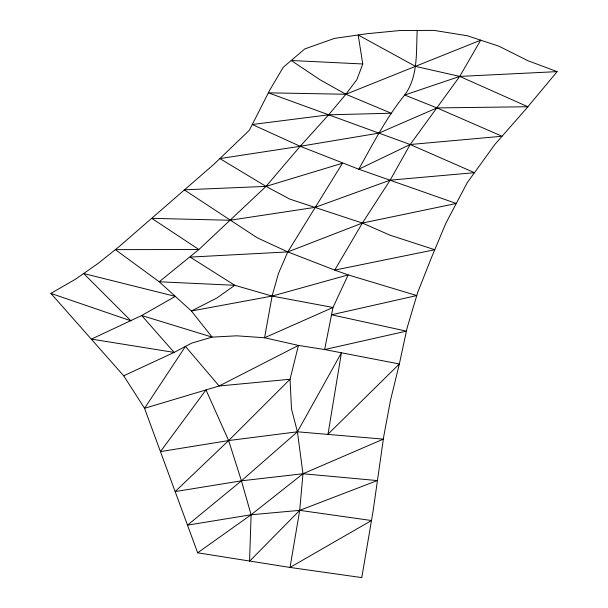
<?xml version="1.0" encoding="UTF-8"?>
<svg xmlns="http://www.w3.org/2000/svg" width="608" height="608" viewBox="0 0 608 608"><rect width="100%" height="100%" fill="white"/><g stroke="black" fill="none" stroke-linecap="round" stroke-linejoin="round"><path stroke-width="0.91" d="M417.232 30.438C415.986 52.318 418.464 76.312 404.677 95.023C386.293 117.732 372.947 143.822 358.773 169.222L300.2 146.285L252.267 124.518L328.639 114.821L391.172 113.217L345.891 94.255L320.112 79.823L291.209 60.504L362.763 63.977L358.18 34.998L415.644 66.432L459.732 76.41L527.888 106.75L436.962 107.912L404.677 95.023L459.732 76.41L557.126 71.63L526.581 108.315L494.844 144.476L467.309 182.605L445.915 223.113L431.429 257.686L417.696 292.448L407.102 327.948L399.357 363.979L390.511 400.224L383.671 436.818L373.19 510.439L361.79 577.6L290.031 567.446L197.661 552.801L144.537 408.31L123.698 375.805L50.874 293.383L75.43 279.239L98.078 263.462L119.214 246.521L214.183 164.046L249.348 130.256L269.868 89.893L283.237 67.313L304.737 48.952L334.392 38.418L367.148 33.706L400.383 30.484L434.082 30.4L467.491 35.788L499.054 46.254L527.995 60.739L557.126 71.63M362.763 63.977L356.858 79.656L345.891 94.255L328.639 114.821L300.2 146.285L266.038 186.39L198.892 249.523L159.205 281.77L115.338 249.637L198.892 249.523L151.757 218.348L229.961 220.248L315.172 207.336L390.146 180.158L474.468 172.687L410.172 144.514L268.371 92.834L345.891 94.255L480.692 40.166L459.732 76.41L410.172 144.514L390.146 180.158L362.376 223.052L334.727 270.104L287.797 251.91L257.29 237.834L184.186 189.818L266.038 186.39L342.502 163.218L287.797 251.91L278.472 273.402L272.095 296.073L264.564 337.752L236.687 335.821L212.108 337.106L191.604 343.163L174.131 352.412L123.698 375.805M197.661 552.801L251.104 514.763L302.989 473.754L383.336 439.128L297.418 431.802L228.646 440.557L160.444 451.622L206.006 389.926L228.646 440.557L241.437 480.822L251.104 514.763L249.554 561.237L299.706 510.355L377.302 480.571L302.989 473.754L241.437 480.822L175.142 491.583L228.646 440.557L290.039 379.263L298.444 345.42L324.642 349.547L399.357 363.979L328.001 434.196L341.43 352.792L297.418 431.802L241.437 480.822L187.492 525.152L251.104 514.763L299.706 510.355L371.48 520.532L290.031 567.446L299.706 510.355L302.989 473.754L297.418 431.802L291.513 409.009L290.039 379.263L219.154 385.989L144.537 408.31L185.448 346.423L219.154 385.989L298.444 345.42L264.564 337.752L332.986 307.473L348.171 274.907L416.769 295.549L331.535 314.784L406.418 331.14L324.642 349.547L332.986 307.473L272.095 296.073L234.764 285.289L159.205 281.77L191.398 310.992L212.108 337.106L141.694 315.522L91.42 339.097L174.131 352.412L141.694 315.522L175.302 296.385L83.653 273.516L130.887 320.804L50.874 293.383M234.764 285.289L216.866 298.026L191.398 310.992L272.095 296.073L348.171 274.907L334.727 270.104L434.758 249.728L389.903 235.152L362.376 223.052L289.628 199.044L266.038 186.39L219.876 158.582L300.2 146.285L378.868 133.137L436.962 107.912L502.056 136.253L410.172 144.514L358.773 169.222L456.289 203.475L362.376 223.052L287.797 251.91L190.137 257.1L234.764 285.289"/></g></svg>
